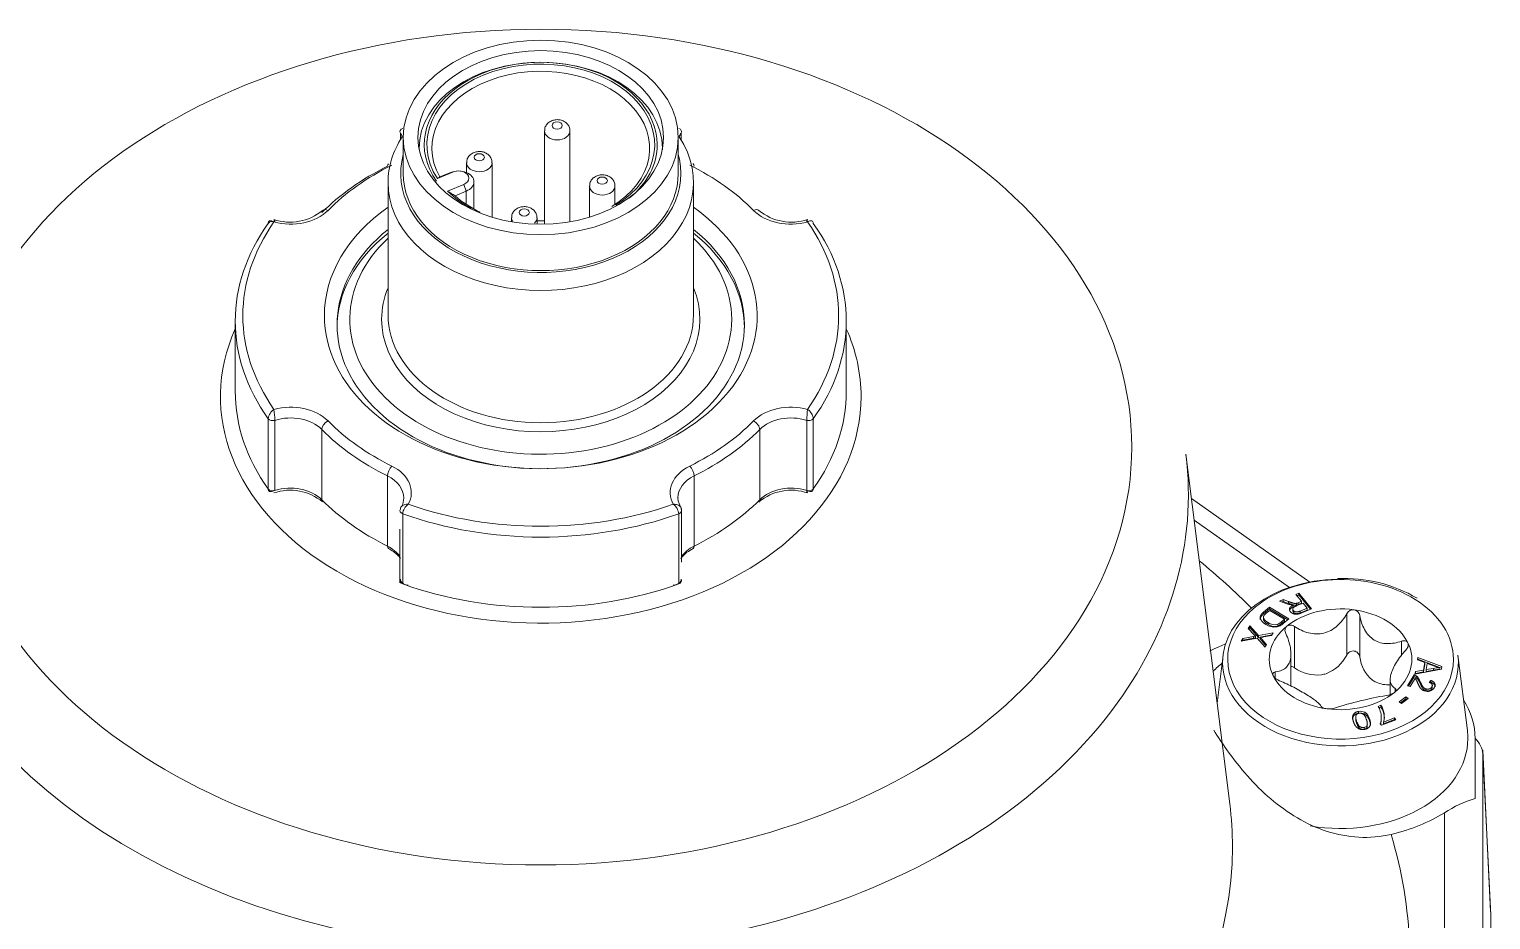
# Model space of a CAD drawing. Header units: millimetres. Extents: x 113490 to 142599, y -20467 to 115.
# Drawn here: x 132964.7 to 133022.1, y -7377.2 to -7342.2 of the extents above; entities that cross this region are included whole.
import ezdxf

# ---------------------------------------------------------------- set-up
doc = ezdxf.new("R2010")
doc.units = ezdxf.units.MM
doc.layers.add('DV1_0', color=7, linetype='Continuous')

msp = doc.modelspace()

# ---------------------------------------------------------------- linework, layer by layer
at = {"layer": 'DV1_0', "color": 7, "linetype": 'Continuous', "lineweight": 20}
for p, q in [((132979.247, -7346.525), (132979.247, -7346.256)), ((132990.276, -7346.256), (132990.276, -7346.525)), ((132981.235, -7347.803), (132981.335, -7347.784)), ((132981.835, -7348.538), (132981.735, -7348.274)), ((132981.835, -7349.057), (132981.835, -7348.538)), ((132974.056, -7357.476), (132974.056, -7360.234)), ((132974.317, -7360.299), (132974.317, -7357.541)), ((132976.16, -7360.658), (132976.16, -7357.9)), ((132993.362, -7360.658), (132993.362, -7357.9)), ((132995.206, -7357.541), (132995.206, -7360.299)), ((132995.466, -7360.234), (132995.466, -7357.476)), ((132978.739, -7362.481), (132978.739, -7359.723)), ((132990.784, -7362.481), (132990.784, -7359.723)), ((132979.339, -7363.969), (132979.339, -7361.211)), ((132990.184, -7361.211), (132990.184, -7363.969)), ((133010.423, -7361.461), (133014.163, -7364.106)), ((133014.51, -7364.704), (133014.51, -7364.774)), ((133013.152, -7365.073), (133013.152, -7365.144)), ((133014.322, -7365.009), (133014.322, -7365.08)), ((133014.588, -7365.034), (133014.588, -7365.105)), ((133016.416, -7365.141), (133016.416, -7366.76)), ((133013.325, -7365.484), (133013.325, -7365.554)), ((133013.835, -7365.468), (133013.835, -7365.539)), ((133014.366, -7365.641), (133014.366, -7367.26)), ((133018.565, -7366.217), (133018.565, -7366.787)), ((133013.611, -7367.424), (133013.611, -7367.673)), ((133018.323, -7368.071), (133018.323, -7368.188)), ((133019.526, -7368.09), (133019.526, -7368.161)), ((133019.759, -7368.016), (133019.759, -7368.087)), ((133016.804, -7369.361), (133016.804, -7369.431)), ((133016.877, -7368.977), (133016.877, -7369.048)), ((133017.314, -7369.273), (133017.314, -7369.344)), ((133022.072, -7376.979), (133021.759, -7370.638)), ((133021.759, -7389.039), (133021.759, -7370.638)), ((133020.26, -7372.958), (133020.26, -7383.917)), ((133022.072, -7376.979), (133022.072, -7395.379))]:
    msp.add_line(p, q, dxfattribs=at)
at = {"layer": 'DV1_0', "color": 7, "linetype": 'Continuous', "lineweight": 15}
for p, q in [((132979.361, -7346.429), (132979.361, -7347.843)), ((132984.908, -7346.171), (132984.908, -7349.839)), ((132985.908, -7349.743), (132985.908, -7346.171)), ((132990.161, -7347.843), (132990.161, -7346.429)), ((132979.986, -7346.853), (132979.986, -7346.919)), ((132989.536, -7346.919), (132989.536, -7346.853)), ((132981.846, -7347.421), (132981.846, -7347.808)), ((132982.846, -7349.556), (132982.846, -7347.421)), ((132978.761, -7348.197), (132978.761, -7353.394)), ((132980.701, -7348.043), (132981.335, -7347.784)), ((132981.235, -7347.803), (132980.796, -7347.982)), ((132982.135, -7349.239), (132982.135, -7348.17)), ((132990.761, -7353.394), (132990.761, -7348.197)), ((132981.735, -7348.274), (132981.101, -7348.533)), ((132981.396, -7348.717), (132981.835, -7348.538)), ((132986.676, -7348.336), (132986.676, -7349.556)), ((132987.676, -7349.065), (132987.676, -7348.336)), ((132983.614, -7349.586), (132983.614, -7349.743)), ((132984.614, -7349.839), (132984.614, -7349.586)), ((132972.761, -7353.642), (132972.761, -7356.399)), ((132996.761, -7356.399), (132996.761, -7353.642)), ((133011.821, -7372.603), (133010.097, -7358.865)), ((133014.964, -7363.895), (133010.316, -7360.609)), ((132990.294, -7363.118), (132990.294, -7361.007)), ((132979.229, -7361.81), (132979.229, -7363.921)), ((133013.773, -7364.639), (133013.917, -7364.581)), ((133014.058, -7364.745), (133013.773, -7364.639)), ((133013.917, -7364.651), (133013.864, -7364.673)), ((133013.917, -7364.581), (133014.135, -7364.662)), ((133013.917, -7364.581), (133013.917, -7364.651)), ((133014.135, -7364.733), (133013.917, -7364.651)), ((133014.135, -7364.662), (133014.135, -7364.733)), ((133014.313, -7364.792), (133014.313, -7364.862)), ((133014.423, -7364.377), (133014.539, -7364.331)), ((133014.643, -7364.65), (133014.423, -7364.377)), ((133014.443, -7364.727), (133014.443, -7364.798)), ((133014.7, -7364.72), (133014.452, -7364.82)), ((133014.539, -7364.401), (133014.466, -7364.431)), ((133014.51, -7364.704), (133014.643, -7364.65)), ((133014.643, -7364.721), (133014.51, -7364.774)), ((133014.539, -7364.331), (133015.033, -7364.945)), ((133014.539, -7364.331), (133014.539, -7364.401)), ((133014.99, -7364.963), (133014.539, -7364.401)), ((133014.643, -7364.65), (133014.643, -7364.721)), ((133014.863, -7364.924), (133014.7, -7364.72)), ((133013.146, -7365.273), (133013.146, -7365.343)), ((133013.146, -7365.283), (133013.146, -7365.354)), ((133013.152, -7365.073), (133013.386, -7364.879)), ((133013.386, -7364.95), (133013.152, -7365.144)), ((133013.39, -7365.005), (133013.252, -7365.119)), ((133013.386, -7364.879), (133014.147, -7365.338)), ((133013.386, -7364.879), (133013.386, -7364.95)), ((133014.098, -7365.379), (133013.386, -7364.95)), ((133013.971, -7365.355), (133013.39, -7365.005)), ((133013.835, -7365.468), (133013.971, -7365.355)), ((133013.835, -7365.539), (133013.971, -7365.426)), ((133014.147, -7365.338), (133013.924, -7365.523)), ((133013.971, -7365.355), (133013.971, -7365.426)), ((133014.3, -7364.952), (133014.3, -7365.023)), ((133014.588, -7365.034), (133014.863, -7364.924)), ((133014.588, -7365.105), (133014.863, -7364.994)), ((133015.033, -7364.945), (133014.647, -7365.1)), ((133014.863, -7364.924), (133014.863, -7364.994)), ((133016.929, -7365.212), (133016.929, -7366.831)), ((133012.548, -7365.713), (133012.605, -7365.608)), ((133012.781, -7365.968), (133012.548, -7365.713)), ((133012.605, -7365.679), (133012.572, -7365.739)), ((133012.605, -7365.608), (133012.95, -7365.995)), ((133012.605, -7365.608), (133012.605, -7365.679)), ((133012.95, -7366.065), (133012.605, -7365.679)), ((133012.758, -7366.029), (133012.83, -7366.017)), ((133012.83, -7366.017), (133012.781, -7365.968)), ((133012.83, -7366.017), (133012.83, -7366.088)), ((133012.95, -7365.995), (133013.522, -7365.892)), ((133013.479, -7365.97), (133012.95, -7366.065)), ((133012.95, -7365.995), (133012.95, -7366.065)), ((133013.466, -7365.996), (133013.161, -7366.051)), ((133013.522, -7365.892), (133013.466, -7365.996)), ((133013.709, -7365.551), (133013.709, -7365.621)), ((133012.9, -7366.099), (133012.276, -7366.213)), ((133012.276, -7366.213), (133012.334, -7366.106)), ((133012.334, -7366.177), (133012.319, -7366.205)), ((133012.334, -7366.106), (133012.758, -7366.029)), ((133012.758, -7366.1), (133012.334, -7366.177)), ((133012.334, -7366.106), (133012.334, -7366.177)), ((133012.758, -7366.029), (133012.758, -7366.1)), ((133012.83, -7366.088), (133012.758, -7366.1)), ((133013.219, -7366.449), (133012.9, -7366.099)), ((133013.018, -7366.073), (133013.018, -7366.144)), ((133013.094, -7366.154), (133013.271, -7366.354)), ((133013.094, -7366.154), (133013.094, -7366.225)), ((133013.247, -7366.398), (133013.094, -7366.225)), ((133013.271, -7366.354), (133013.219, -7366.449)), ((133011.56, -7366.77), (133011.326, -7368.654)), ((133014.226, -7367.977), (133014.226, -7366.716)), ((133019.191, -7366.955), (133019.208, -7366.857)), ((133019.478, -7367.059), (133019.191, -7366.955)), ((133019.208, -7366.928), (133019.203, -7366.96)), ((133019.208, -7366.857), (133020.154, -7367.213)), ((133019.208, -7366.857), (133019.208, -7366.928)), ((133020.142, -7367.279), (133019.208, -7366.928)), ((133019.427, -7367.353), (133019.478, -7367.059)), ((133019.478, -7367.129), (133019.427, -7367.424)), ((133019.478, -7367.059), (133019.478, -7367.129)), ((133019.58, -7367.095), (133019.538, -7367.333)), ((133019.858, -7367.198), (133019.58, -7367.095)), ((133021.154, -7369.729), (133020.786, -7366.77)), ((133018.121, -7367.723), (133018.121, -7368.314)), ((133018.805, -7367.969), (133019.066, -7367.54)), ((133019.066, -7367.611), (133018.841, -7367.98)), ((133019.107, -7367.684), (133018.914, -7368.002)), ((133019.066, -7367.54), (133019.066, -7367.611)), ((133020.136, -7367.314), (133019.094, -7367.514)), ((133019.094, -7367.514), (133019.112, -7367.408)), ((133019.112, -7367.479), (133019.106, -7367.511)), ((133019.112, -7367.408), (133019.427, -7367.353)), ((133019.112, -7367.408), (133019.112, -7367.479)), ((133019.427, -7367.424), (133019.112, -7367.479)), ((133019.139, -7367.573), (133019.139, -7367.644)), ((133019.427, -7367.353), (133019.427, -7367.424)), ((133019.538, -7367.333), (133019.827, -7367.283)), ((133019.538, -7367.333), (133019.538, -7367.404)), ((133019.538, -7367.404), (133019.827, -7367.354)), ((133019.827, -7367.283), (133019.827, -7367.354)), ((133020.041, -7367.252), (133020.041, -7367.323)), ((133020.154, -7367.213), (133020.136, -7367.314)), ((133018.914, -7368.002), (133018.805, -7367.969)), ((133019.305, -7367.81), (133019.305, -7367.88)), ((133019.652, -7367.833), (133019.714, -7367.755)), ((133019.714, -7367.755), (133019.714, -7367.825)), ((133019.778, -7368.025), (133019.778, -7367.955)), ((133017.646, -7368.776), (133017.757, -7368.733)), ((133017.757, -7368.804), (133017.679, -7368.834)), ((133017.757, -7368.733), (133017.757, -7368.804)), ((133018.48, -7368.602), (133018.735, -7368.404)), ((133018.571, -7368.66), (133018.48, -7368.602)), ((133018.735, -7368.475), (133018.53, -7368.634)), ((133018.826, -7368.463), (133018.571, -7368.66)), ((133018.735, -7368.404), (133018.826, -7368.463)), ((133018.735, -7368.404), (133018.735, -7368.475)), ((133018.777, -7368.502), (133018.735, -7368.475)), ((133016.768, -7369.192), (133016.768, -7369.263)), ((133017.122, -7369.01), (133017.122, -7369.081)), ((133017.225, -7369.532), (133017.225, -7369.461)), ((133017.779, -7369.518), (133017.734, -7369.459)), ((133017.772, -7369.281), (133017.772, -7369.21)), ((133018.348, -7369.301), (133017.779, -7369.518)), ((133017.862, -7369.392), (133018.292, -7369.227)), ((133018.292, -7369.298), (133017.862, -7369.462)), ((133017.862, -7369.392), (133017.862, -7369.462)), ((133018.292, -7369.227), (133018.348, -7369.301)), ((133018.292, -7369.227), (133018.292, -7369.298)), ((133018.307, -7369.317), (133018.292, -7369.298)), ((133017.095, -7369.609), (133017.095, -7369.68)), ((133017.208, -7369.537), (133017.208, -7369.608)), ((133021.46, -7370.039), (133021.46, -7372.395)), ((133022.069, -7376.833), (133021.756, -7370.5)), ((133022.073, -7395.416), (133022.073, -7377.016))]:
    msp.add_line(p, q, dxfattribs=at)
for centre, radius, start, end in [((132974.922, -7347.779), 1.977, 250.8187, 309.98046), ((132994.6, -7347.779), 1.977, 230.01252, 289.18832), ((132974.238, -7349.979), 0.25, 71.51275, 136.55964), ((132974.575, -7357.542), 0.522, 124.01185, 172.69744), ((132969.08, -7357.741), 5.24, 2.18516, 6.92249), ((133000.442, -7357.741), 5.24, 173.0776, 177.81474), ((132994.948, -7357.542), 0.522, 7.30265, 55.98806), ((132974.238, -7357.304), 0.25, 223.43071, 288.4969), ((132995.285, -7357.304), 0.25, 251.50309, 316.5693), ((132974.238, -7360.062), 0.25, 223.43159, 288.49602), ((132995.285, -7360.062), 0.25, 251.50398, 316.56841), ((132974.923, -7362.262), 1.977, 50.01252, 109.18832), ((132979.864, -7361.269), 0.528, 125.45389, 173.66265), ((132989.631, -7361.286), 0.558, 7.71039, 53.17307), ((132994.6, -7362.262), 1.977, 70.8187, 129.98046), ((133016.337, -7369.331), 5.58, 59.32375, 92.96202), ((133014.369, -7363.918), 0.884, 249.45061, 260.3027), ((133014.281, -7364.294), 0.498, 262.94229, 273.70244), ((133014.309, -7364.23), 0.515, 285.18072, 293.02282), ((133014.309, -7364.301), 0.515, 285.18072, 293.02282), ((133016.676, -7365.274), 0.292, 84.00467, 152.90113), ((133016.666, -7365.246), 0.265, 7.35966, 81.21369), ((133013.589, -7365.011), 0.65, 236.96709, 275.18905), ((133013.584, -7365.13), 0.439, 233.72662, 286.46601), ((133013.584, -7365.201), 0.439, 233.72662, 286.46601), ((133013.602, -7365.244), 0.417, 276.27929, 297.87048), ((133013.503, -7365.098), 0.497, 294.38071, 311.85388), ((133013.503, -7365.169), 0.497, 294.38071, 311.85388), ((133013.418, -7364.941), 0.771, 299.42179, 310.96229), ((133012.855, -7364.513), 1.568, 275.94645, 281.2427), ((133012.318, -7366.807), 1.014, 40.05633, 46.37541), ((133012.318, -7366.878), 1.014, 40.05633, 46.37541), ((133015.064, -7366.08), 1.514, 290.85629, 333.26727), ((133018.302, -7366.675), 1.382, 186.49293, 230.73825), ((133013.94, -7367.311), 0.489, 212.30812, 251.11336), ((133015.253, -7366.035), 1.512, 234.12392, 276.66819), ((133018.858, -7367.947), 0.467, 17.05656, 53.02847), ((133018.858, -7368.017), 0.467, 17.05656, 53.02847), ((133020.489, -7371.069), 3.843, 96.69172, 99.9217), ((133020.489, -7371.139), 3.843, 96.69172, 99.9217), ((133020.45, -7365.541), 1.759, 250.31915, 256.54919), ((133018.073, -7366.635), 1.298, 247.02794, 272.06024), ((133017.895, -7367.698), 0.657, 277.43045, 306.63271), ((133019.582, -7367.865), 0.325, 250.46657, 326.13796), ((133015.743, -7368.28), 0.6, 260.15688, 288.2961), ((133020.328, -7382.432), 14.277, 99.46429, 107.93629), ((133017.039, -7369.179), 0.729, 17.25104, 33.60087), ((133017.105, -7369.174), 0.788, 343.97857, 34.03228), ((133017.105, -7369.245), 0.788, 359.93412, 34.03228), ((133016.953, -7369.339), 0.37, 62.7937, 101.84558), ((133016.953, -7369.41), 0.37, 62.7937, 101.84558), ((133016.877, -7369.391), 0.453, 14.98681, 57.16448), ((133016.877, -7369.461), 0.453, 14.98681, 57.16448), ((133016.935, -7369.209), 0.837, 342.6226, 17.07712), ((133016.935, -7369.279), 0.837, 346.63256, 359.88337), ((133022.65, -7376.495), 4.269, 106.1816, 124.04013)]:
    msp.add_arc(centre, radius, start, end, dxfattribs=at)
at = {"layer": 'DV1_0', "color": 7, "linetype": 'Continuous', "lineweight": 20}
for centre, major_axis in [((132984.761, -7358.591), (-23.211, 0)), ((132985.408, -7345.959), (0.2, 0)), ((132982.346, -7347.209), (0.2, 0)), ((132987.176, -7348.124), (0.2, 0)), ((132984.114, -7349.374), (0.2, 0))]:
    msp.add_ellipse(centre, major_axis=major_axis, ratio=0.707107, dxfattribs=at)
at = {"layer": 'DV1_0', "color": 7, "linetype": 'Continuous', "lineweight": 15}
for major_axis in [(-5.4, 0), (-4.825, 0)]:
    msp.add_ellipse((132984.761, -7346.429), major_axis=major_axis, ratio=0.707107, dxfattribs=at)
for centre, major_axis, ratio, start_param, end_param in [((132984.761, -7346.712), (-4.475, 0), 0.707107, 2.289087, 6.717279), ((132984.761, -7346.712), (4.575, 0), 0.707107, 0, 3.600526), ((132984.761, -7346.853), (4.275, 0), 0.707107, 5.422437, 9.807561), ((132984.761, -7346.853), (-4.775, 0), 0.707107, 3.141593, 6.283185), ((132984.761, -7348.197), (-6, 0), 0.707107, 0, 3.577672), ((132984.761, -7348.197), (-6, 0), 0.707107, 5.847107, 6.283185), ((132991.644, -7346.691), (1.5, 0), 0.707107, 2.719344, 2.86854), ((132984.761, -7346.712), (4.575, 0), 0.707107, 5.575696, 6.283185), ((132984.761, -7353.642), (-10.5, 0), 0.707107, 5.323254, 5.67232), ((132984.761, -7353.429), (-10.2, 0), 0.707107, 5.323254, 5.67232), ((132978.911, -7347.733), (0.133, -0.269), 0.40558, 3.171432, 3.827903), ((132984.761, -7347.843), (5.5, 0), 0.707107, 2.95061, 6.283185), ((132984.761, -7347.843), (5.5, 0), 0.707107, 0, 0.190983), ((132984.761, -7353.429), (10.2, 0), 0.707107, 0.610865, 0.959931), ((132990.612, -7347.733), (-0.133, -0.269), 0.40558, 2.455282, 3.11061), ((132984.761, -7347.843), (-5.4, 0), 0.707107, 0, 3.141593), ((132993.622, -7343.446), (-13.404, -5.079), 0.066987, -0.321068, -0.295878), ((132981.535, -7348.17), (-0.6, 0), 0.707107, 2.094395, 5.235988), ((132981.535, -7348.029), (-0.4, 0), 0.707107, 2.094395, 5.235988), ((132984.761, -7346.712), (-4.475, 0), 0.707107, 0.613104, 0.913843), ((132987.823, -7336.344), (2.668, -14.083), 0.933013, -0.725451, -0.700261), ((132984.761, -7346.853), (4.275, 0), 0.707107, 3.806007, 4.122089), ((132984.761, -7353.429), (-8.5, 0), 0.707107, 0, 3.928721), ((132984.761, -7353.429), (-8.5, 0), 0.707107, 5.496057, 6.283185), ((132984.761, -7353.642), (12, 0), 0.707107, 2.672717, 3.610469), ((132984.761, -7353.429), (11.7, 0), 0.707107, 2.680654, 3.602531), ((132984.761, -7352.722), (4.275, 0), 0.707107, 1.536392, 1.6052), ((132984.761, -7353.429), (-11.7, 0), 0.707107, 2.680654, 3.602531), ((132984.761, -7353.642), (-12, 0), 0.707107, 2.672717, 3.610469), ((132984.761, -7353.783), (8, 0), 0.707107, 2.418858, 6.283185), ((132984.761, -7353.571), (7.5, 0), 0.707107, 2.498092, 6.283185), ((132984.761, -7353.924), (-8, 0), 0.707107, 5.560451, 6.283185), ((132984.761, -7353.783), (8, 0), 0.707107, 0, 0.722734), ((132984.761, -7353.924), (-8, 0), 0.707107, 3.141593, 3.864327), ((132984.761, -7353.571), (7.5, 0), 0.707107, 0, 0.643501), ((132984.761, -7353.571), (-6.25, 0), 0.707107, 0, 3.425387), ((132984.761, -7353.571), (-6.25, 0), 0.707107, 5.999391, 6.283185), ((132984.761, -7356.611), (12.58, 0), 0.707107, 2.836684, 6.283185), ((132984.761, -7353.394), (6, 0), 0.707107, 3.141593, 6.283185), ((132984.761, -7356.611), (12.58, 0), 0.707107, 0, 0.304909), ((132984.761, -7356.399), (12, 0), 0.707107, 3.141593, 3.610469), ((132984.761, -7356.399), (-12, 0), 0.707107, 2.672717, 3.141593), ((132974.931, -7358.296), (1.8, 0), 0.707107, 0.610865, 1.939725), ((132974.931, -7358.509), (-1.5, 0), 0.707107, 3.752458, 5.134638), ((132994.591, -7358.296), (1.8, 0), 0.707107, 1.201868, 2.530727), ((132994.591, -7358.509), (-1.5, 0), 0.707107, 4.29014, 5.67232), ((132984.761, -7353.642), (-10.5, 0), 0.707107, 0.610865, 0.959931), ((132984.761, -7353.429), (-10.2, 0), 0.707107, 0.610865, 0.959931), ((132984.761, -7353.429), (10.2, 0), 0.707107, 5.323254, 5.67232), ((132984.761, -7353.642), (10.5, 0), 0.707107, 5.323254, 5.67232), ((132984.761, -7360.455), (-25.436, 0), 0.707107, 2.650107, 3.2301), ((132977.878, -7360.38), (-1.8, 0), 0.707107, 2.772664, 4.101524), ((132991.644, -7360.592), (1.5, 0), 0.707107, 2.181662, 3.135191), ((132984.761, -7356.399), (-10.5, 0), 0.707107, 0.610865, 0.959931), ((132976.406, -7360.536), (0.213, 0.211), 0.579228, 2.620829, 3.141015), ((132977.878, -7360.592), (-1.5, 0), 0.707107, 2.835366, 3.141593), ((132984.761, -7353.429), (11.7, 0), 0.707107, 4.25145, 5.173328), ((132984.761, -7356.399), (10.5, 0), 0.707107, 5.323254, 5.67232), ((132993.117, -7360.536), (-0.213, 0.211), 0.579228, 3.093234, 3.662356), ((132984.761, -7353.642), (-12, 0), 0.707107, 1.10192, 2.039672), ((132984.761, -7356.399), (12, 0), 0.707107, 4.243513, 5.181265), ((133016.173, -7367.056), (-4.631, 0), 0.707107, 4.739114, 6.283185), ((133016.173, -7366.927), (-2.8, 0), 0.707107, 4.520785, 5.567983), ((133016.173, -7366.927), (4.432, 0), 0.707107, 0, 0.849184), ((133016.173, -7366.927), (4.432, 0), 0.707107, 2.42639, 6.283185), ((133016.173, -7366.927), (2.8, 0), 0.707107, 0.331995, 1.379193), ((133016.173, -7366.927), (2.8, 0), 0.707107, 2.42639, 3.473588), ((133016.173, -7366.927), (-2.8, 0), 0.707107, 2.42639, 3.473588), ((133016.173, -7370.039), (6.25, 0), 0.707107, -3.877905, -3.783564), ((133016.173, -7367.056), (-4.631, 0), 0.707107, 0, 3.229193), ((133016.173, -7366.927), (-2.8, 0), 0.707107, 0.331995, 1.379193), ((133014.955, -7366.366), (1.721, 0), 0.707107, 4.99079, 5.097978), ((133018.989, -7367.68), (0.213, 0), 0.707107, 0.791927, 1.201964), ((133018.989, -7367.751), (0.213, 0), 0.707107, 0.791927, 1.201964), ((133016.173, -7366.927), (2.8, 0), 0.707107, 4.520785, 5.567983), ((133018.624, -7366.87), (-1.721, 0), 0.707107, 0.802, 0.909188), ((133016.173, -7370.039), (-5.287, 0), 0.707107, 3.141593, 3.560211), ((133017.059, -7369.5), (0.158, 0), 0.707107, 4.93993, 5.948385), ((133017.059, -7369.571), (0.158, 0), 0.707107, 4.93993, 5.279477), ((133017.059, -7369.571), (0.158, 0), 0.707107, 5.424498, 5.948385), ((133016.173, -7370.039), (5, 0), 0.707107, 0, 0.087601), ((133016.173, -7370.039), (5, 0), 0.707107, 4.471998, 6.283185), ((133016.173, -7370.638), (5.586, 0), 0.707107, 0, 0.034928), ((132984.761, -7374.301), (27.166, 0), 0.707107, 0, 0.088507), ((133016.173, -7369.614), (6.25, 0), 0.707107, 5.035439, 5.425148), ((133016.173, -7376.979), (-5.899, 0), 0.707107, 3.141593, 3.176521), ((133020.573, -7377.016), (-1.5, 0), 0.707107, 3.141593, 3.176499)]:
    msp.add_ellipse(centre, major_axis=major_axis, ratio=ratio, start_param=start_param, end_param=end_param, dxfattribs=at)
at = {"layer": 'DV1_0', "color": 7, "linetype": 'Continuous', "lineweight": 20}
for centre, major_axis, ratio, start_param, end_param in [((132977.878, -7346.691), (-1.5, 0), 0.707107, 3.414646, 3.563842), ((132985.408, -7346.171), (-0.5, 0), 0.707107, 0, 3.139833), ((132982.346, -7347.421), (-0.5, 0), 0.707107, 0, 3.139833), ((132990.612, -7347.733), (-0.133, -0.269), 0.40558, 3.11061, 3.185901), ((132987.176, -7348.336), (-0.5, 0), 0.707107, 0, 3.139734), ((132987.176, -7348.336), (-0.5, 0), 0.707107, 6.282583, 6.283185), ((132974.931, -7348.562), (-1.8, 0), 0.707107, 1.201868, 2.530727), ((132976.406, -7349.505), (0.213, -0.211), 0.579228, 2.09156, 3.093234), ((132993.117, -7349.505), (-0.213, -0.211), 0.579228, 3.141015, 4.191625), ((132994.591, -7348.562), (-1.8, 0), 0.707107, 0.610865, 1.939725), ((132984.114, -7349.586), (-0.5, 0), 0.707107, 0, 0.368507), ((132984.114, -7349.586), (-0.5, 0), 0.707107, 2.514203, 3.139833), ((132976.406, -7357.778), (0.213, 0.211), 0.579228, 1.050033, 2.620829), ((132993.117, -7357.778), (-0.213, 0.211), 0.579228, 3.662356, 5.233153), ((132978.911, -7359.55), (0.133, 0.269), 0.40558, 0.884486, 2.455282), ((132991.644, -7360.38), (1.8, 0), 0.707107, 2.181662, 3.510521), ((132990.612, -7359.55), (-0.133, 0.269), 0.40558, 3.827903, 5.398699), ((132974.931, -7361.266), (1.5, 0), 0.707107, 0.610865, 1.993045), ((132977.878, -7360.592), (-1.5, 0), 0.707107, 3.141593, 4.101524), ((132994.591, -7361.266), (1.5, 0), 0.707107, 1.148547, 2.530727), ((132984.761, -7360.455), (-25.436, 0), 0.707107, 0, 2.650107), ((132977.878, -7363.35), (-1.5, 0), 0.707107, 3.591565, 4.101524), ((132978.911, -7362.307), (0.133, 0.269), 0.40558, 2.455282, 3.11061), ((132991.644, -7363.35), (1.5, 0), 0.707107, 2.181662, 2.69162), ((132990.612, -7362.307), (-0.133, 0.269), 0.40558, 3.171432, 3.827903), ((132984.761, -7378.815), (34.139, 0), 0.707107, 0.613658, 0.71125), ((133016.173, -7366.927), (4.432, 0), 0.707107, 0.849184, 2.42639), ((133020.26, -7370.675), (1.5, 0), 0.707107, 0.034907, 0.643501), ((132984.761, -7374.301), (27.166, 0), 0.707107, 3.053085, 6.283185), ((132984.761, -7378.815), (-34.139, 0), 0.707107, 2.983486, 3.350631)]:
    msp.add_ellipse(centre, major_axis=major_axis, ratio=ratio, start_param=start_param, end_param=end_param, dxfattribs=at)
at = {"layer": 'DV1_0', "color": 7, "linetype": 'Continuous', "lineweight": 15}
for points, degree, knots in [([(132985.408, -7345.73), (132985.349, -7345.734), (132985.242, -7345.744), (132985.084, -7345.82), (132984.971, -7345.939), (132984.912, -7346.068), (132984.914, -7346.143), (132984.915, -7346.175)], 3, [0, 0, 0, 0, 0.213256, 0.45403, 0.673877, 0.880374, 1, 1, 1, 1]), ([(132985.902, -7346.171), (132985.904, -7346.153), (132985.91, -7346.09), (132985.866, -7345.974), (132985.774, -7345.856), (132985.641, -7345.77), (132985.509, -7345.733), (132985.433, -7345.73), (132985.408, -7345.73)], 3, [0, 0, 0, 0, 0.068599, 0.275379, 0.473191, 0.680223, 0.909966, 1, 1, 1, 1]), ([(132982.346, -7346.98), (132982.287, -7346.984), (132982.18, -7346.994), (132982.022, -7347.07), (132981.909, -7347.189), (132981.85, -7347.318), (132981.852, -7347.393), (132981.853, -7347.425)], 3, [0, 0, 0, 0, 0.213256, 0.45403, 0.673877, 0.880374, 1, 1, 1, 1]), ([(132982.84, -7347.421), (132982.842, -7347.403), (132982.849, -7347.34), (132982.804, -7347.224), (132982.712, -7347.106), (132982.58, -7347.02), (132982.447, -7346.983), (132982.371, -7346.98), (132982.346, -7346.98)], 3, [0, 0, 0, 0, 0.068599, 0.275379, 0.473191, 0.680223, 0.909966, 1, 1, 1, 1]), ([(132987.176, -7347.895), (132987.117, -7347.899), (132987.01, -7347.909), (132986.852, -7347.985), (132986.739, -7348.104), (132986.68, -7348.231), (132986.682, -7348.305), (132986.683, -7348.336)], 3, [0, 0, 0, 0, 0.214556, 0.456798, 0.677986, 0.885741, 1, 1, 1, 1]), ([(132987.67, -7348.337), (132987.672, -7348.319), (132987.678, -7348.255), (132987.633, -7348.139), (132987.541, -7348.021), (132987.409, -7347.935), (132987.276, -7347.899), (132987.201, -7347.895), (132987.176, -7347.895)], 3, [0, 0, 0, 0, 0.069829, 0.276337, 0.473887, 0.680645, 0.910085, 1, 1, 1, 1]), ([(132984.114, -7349.145), (132984.055, -7349.149), (132983.948, -7349.159), (132983.79, -7349.235), (132983.677, -7349.354), (132983.617, -7349.483), (132983.62, -7349.558), (132983.621, -7349.59)], 3, [0, 0, 0, 0, 0.213256, 0.45403, 0.673877, 0.880374, 1, 1, 1, 1]), ([(132984.608, -7349.586), (132984.61, -7349.568), (132984.616, -7349.505), (132984.571, -7349.389), (132984.48, -7349.271), (132984.347, -7349.185), (132984.215, -7349.149), (132984.139, -7349.145), (132984.114, -7349.145)], 3, [0, 0, 0, 0, 0.068599, 0.275379, 0.473191, 0.680223, 0.909966, 1, 1, 1, 1]), ([(132974.056, -7349.807), (132974.056, -7349.755), (132974.089, -7349.705), (132974.176, -7349.696), (132974.238, -7349.721), (132974.28, -7349.748), (132974.281, -7349.749), (132974.282, -7349.75)], 3, [0, 0, 0, 0, 0.395906, 0.593859, 0.989765, 0.989765, 1, 1, 1, 1]), ([(132974.282, -7349.75), (132974.282, -7349.749), (132974.283, -7349.748), (132974.287, -7349.707), (132974.295, -7349.665), (132974.31, -7349.648), (132974.317, -7349.69), (132974.317, -7349.742)], 3, [0, 0, 0, 0, 0.010235, 0.010235, 0.406141, 0.604094, 1, 1, 1, 1]), ([(132995.206, -7349.742), (132995.206, -7349.716), (132995.208, -7349.674), (132995.221, -7349.637), (132995.234, -7349.687), (132995.24, -7349.748), (132995.24, -7349.749), (132995.24, -7349.75)], 3, [0, 0, 0, 0, 0.197946, 0.395892, 0.989731, 0.989731, 1, 1, 1, 1]), ([(132995.24, -7349.75), (132995.241, -7349.749), (132995.242, -7349.748), (132995.305, -7349.707), (132995.389, -7349.681), (132995.456, -7349.736), (132995.466, -7349.781), (132995.466, -7349.807)], 3, [0, 0, 0, 0, 0.010269, 0.010269, 0.604108, 0.802054, 1, 1, 1, 1]), ([(132974.056, -7360.234), (132974.056, -7360.26), (132974.067, -7360.305), (132974.134, -7360.36), (132974.217, -7360.334), (132974.28, -7360.293), (132974.281, -7360.292), (132974.282, -7360.291)], 3, [0, 0, 0, 0, 0.197953, 0.395906, 0.989765, 0.989765, 1, 1, 1, 1]), ([(132995.24, -7360.291), (132995.241, -7360.292), (132995.242, -7360.293), (132995.305, -7360.334), (132995.389, -7360.36), (132995.456, -7360.305), (132995.466, -7360.26), (132995.466, -7360.234)], 3, [0, 0, 0, 0, 0.010269, 0.010269, 0.604108, 0.802054, 1, 1, 1, 1]), ([(132979.557, -7360.839), (132979.556, -7360.839), (132979.554, -7360.839), (132979.468, -7360.835), (132979.353, -7360.858), (132979.261, -7360.95), (132979.247, -7361.001), (132979.247, -7361.027)], 3, [0, 0, 0, 0, 0.010216, 0.010216, 0.604086, 0.802043, 1, 1, 1, 1]), ([(132990.276, -7361.027), (132990.276, -7360.975), (132990.231, -7360.906), (132990.111, -7360.848), (132990.026, -7360.837), (132989.968, -7360.839), (132989.967, -7360.839), (132989.965, -7360.839)], 3, [0, 0, 0, 0, 0.395892, 0.593838, 0.989731, 0.989731, 1, 1, 1, 1]), ([(132995.206, -7360.299), (132995.206, -7360.325), (132995.208, -7360.367), (132995.221, -7360.404), (132995.234, -7360.353), (132995.24, -7360.293), (132995.24, -7360.292), (132995.24, -7360.291)], 3, [0, 0, 0, 0, 0.197946, 0.395892, 0.989731, 0.989731, 1, 1, 1, 1]), ([(132978.778, -7362.576), (132978.92, -7362.662), (132979.095, -7362.771), (132979.22, -7362.915), (132979.254, -7362.963)], 3, [0, 0, 0, 0, 0.3679318, 0.5463135, 0.5463135, 0.5463135, 0.5463135]), ([(132990.259, -7362.982), (132990.315, -7362.892), (132990.462, -7362.737), (132990.652, -7362.628), (132990.745, -7362.576)], 3, [0.423951, 0.423951, 0.423951, 0.423951, 0.7648726, 1, 1, 1, 1]), ([(132979.247, -7363.785), (132979.247, -7363.837), (132979.292, -7363.915), (132979.412, -7363.994), (132979.496, -7364.017), (132979.554, -7364.021), (132979.556, -7364.021), (132979.557, -7364.021)], 3, [0, 0, 0, 0, 0.395892, 0.593838, 0.989731, 0.989731, 1, 1, 1, 1]), ([(132989.965, -7364.021), (132989.967, -7364.021), (132989.968, -7364.021), (132990.026, -7364.017), (132990.111, -7363.994), (132990.231, -7363.915), (132990.276, -7363.837), (132990.276, -7363.785)], 3, [0, 0, 0, 0, 0.010216, 0.010216, 0.40613, 0.604086, 1, 1, 1, 1]), ([(133013.152, -7365.144), (133013.093, -7365.193), (133013.029, -7365.284), (133013.019, -7365.341), (133013.02, -7365.358)], 2, [0, 0, 0, 0.2, 0.4, 0.4740335, 0.4740335, 0.4740335]), ([(133014.366, -7365.641), (133014.54, -7365.753), (133014.723, -7365.839), (133015.018, -7365.914), (133015.117, -7365.929), (133015.317, -7365.934), (133015.419, -7365.923), (133015.613, -7365.876), (133015.707, -7365.839), (133015.885, -7365.742), (133015.967, -7365.683), (133016.195, -7365.481), (133016.318, -7365.319), (133016.416, -7365.141)], 3, [0, 0, 0, 0, 0.25, 0.25, 0.375, 0.375, 0.5, 0.5, 0.625, 0.625, 0.75, 0.75, 1, 1, 1, 1]), ([(133016.929, -7365.212), (133016.961, -7365.407), (133017.021, -7365.593), (133017.163, -7365.847), (133017.218, -7365.924), (133017.345, -7366.063), (133017.418, -7366.123), (133017.572, -7366.218), (133017.656, -7366.254), (133017.831, -7366.301), (133017.921, -7366.312), (133018.197, -7366.316), (133018.381, -7366.279), (133018.565, -7366.217)], 3, [0, 0, 0, 0, 0.25, 0.25, 0.375, 0.375, 0.5, 0.5, 0.625, 0.625, 0.75, 0.75, 1, 1, 1, 1]), ([(133013.611, -7367.424), (133013.752, -7367.408), (133013.875, -7367.37), (133014.028, -7367.262), (133014.072, -7367.218), (133014.145, -7367.111), (133014.174, -7367.047), (133014.214, -7366.905), (133014.224, -7366.825), (133014.227, -7366.654), (133014.219, -7366.565), (133014.172, -7366.289), (133014.11, -7366.102), (133014.024, -7365.92)], 3, [0, 0, 0, 0, 0.25, 0.25, 0.375, 0.375, 0.5, 0.5, 0.625, 0.625, 0.75, 0.75, 1, 1, 1, 1]), ([(133014.024, -7365.92), (133013.999, -7365.868), (133013.987, -7365.812), (133013.997, -7365.708), (133014.02, -7365.661), (133014.059, -7365.629)], 3, [0, 0, 0, 0, 0.5, 0.5, 1, 1, 1, 1]), ([(133014.059, -7365.629), (133014.098, -7365.597), (133014.151, -7365.582), (133014.261, -7365.589), (133014.317, -7365.609), (133014.366, -7365.641)], 3, [0, 0, 0, 0, 0.5, 0.5, 1, 1, 1, 1]), ([(133011.045, -7366.589), (133011.151, -7366.541), (133011.266, -7366.489), (133011.481, -7366.396), (133011.578, -7366.355), (133011.68, -7366.312)], 3, [0.84571178, 0.84571178, 0.84571178, 0.84571178, 0.875, 0.875, 0.89694086, 0.89694086, 0.89694086, 0.89694086]), ([(133018.736, -7366.566), (133018.594, -7366.717), (133018.471, -7366.878), (133018.319, -7367.127), (133018.275, -7367.209), (133018.201, -7367.369), (133018.172, -7367.447), (133018.133, -7367.59), (133018.122, -7367.655), (133018.12, -7367.773), (133018.127, -7367.824), (133018.174, -7367.959), (133018.236, -7368.023), (133018.323, -7368.071)], 3, [0, 0, 0, 0, 0.25, 0.25, 0.375, 0.375, 0.5, 0.5, 0.625, 0.625, 0.75, 0.75, 1, 1, 1, 1]), ([(133018.565, -7366.217), (133018.618, -7366.199), (133018.671, -7366.194), (133018.763, -7366.215), (133018.801, -7366.242), (133018.82, -7366.282)], 3, [0, 0, 0, 0, 0.5, 0.5, 1, 1, 1, 1]), ([(133018.82, -7366.282), (133018.84, -7366.322), (133018.84, -7366.372), (133018.808, -7366.473), (133018.776, -7366.523), (133018.736, -7366.566)], 3, [0, 0, 0, 0, 0.5, 0.5, 1, 1, 1, 1]), ([(133016.929, -7366.831), (133016.92, -7366.775), (133016.895, -7366.722), (133016.819, -7366.64), (133016.765, -7366.611), (133016.648, -7366.595), (133016.588, -7366.608), (133016.485, -7366.666), (133016.444, -7366.709), (133016.416, -7366.76)], 3, [0, 0, 0, 0, 0.25, 0.25, 0.5, 0.5, 0.75, 0.75, 1, 1, 1, 1]), ([(133013.526, -7367.573), (133013.507, -7367.533), (133013.506, -7367.497), (133013.539, -7367.445), (133013.57, -7367.429), (133013.611, -7367.424)], 3, [0, 0, 0, 0, 0.5, 0.5, 1, 1, 1, 1]), ([(133015.418, -7368.779), (133015.386, -7368.718), (133015.325, -7368.654), (133015.183, -7368.542), (133015.128, -7368.502), (133015.001, -7368.417), (133014.929, -7368.371), (133014.774, -7368.276), (133014.69, -7368.226), (133014.515, -7368.126), (133014.425, -7368.076), (133014.15, -7367.932), (133013.966, -7367.846), (133013.781, -7367.774)], 3, [0, 0, 0, 0, 0.25, 0.25, 0.375, 0.375, 0.5, 0.5, 0.625, 0.625, 0.75, 0.75, 1, 1, 1, 1]), ([(133018.323, -7368.071), (133018.348, -7368.084), (133018.36, -7368.106), (133018.349, -7368.161), (133018.326, -7368.194), (133018.287, -7368.226)], 3, [0, 0, 0, 0, 0.5, 0.5, 1, 1, 1, 1]), ([(133019.886, -7368.008), (133019.886, -7367.977), (133019.838, -7367.873), (133019.714, -7367.825)], 2, [0.3130402, 0.3130402, 0.3130402, 0.5, 1, 1, 1]), ([(133015.64, -7368.871), (133015.581, -7368.863), (133015.529, -7368.849), (133015.451, -7368.815), (133015.427, -7368.797), (133015.418, -7368.779)], 3, [0, 0, 0, 0, 0.5, 0.5, 1, 1, 1, 1]), ([(133016.877, -7369.048), (133016.772, -7369.066), (133016.659, -7369.17), (133016.647, -7369.266), (133016.647, -7369.282)], 2, [0, 0, 0, 0.3333333, 0.6666667, 0.7289568, 0.7289568, 0.7289568]), ([(133018.157, -7373.805), (133017.324, -7374.002), (133016.453, -7373.946), (133014.832, -7373.425), (133014.086, -7372.968), (133012.778, -7371.851), (133012.208, -7371.188), (133011.529, -7370.231), (133011.355, -7369.969), (133011.19, -7369.705)], 3, [0, 0, 0, 0, 0.125, 0.125, 0.25, 0.25, 0.375, 0.375, 0.4200819, 0.4200819, 0.4200819, 0.4200819])]:
    msp.add_open_spline(points, degree=degree, knots=knots, dxfattribs=at)
for points, degree in [([(132979.339, -7346.072), (132979.248, -7346.105), (132979.205, -7346.191), (132979.247, -7346.256)], 3), ([(132990.276, -7346.256), (132990.318, -7346.191), (132990.275, -7346.105), (132990.184, -7346.072)], 3), ([(132990.26, -7360.96), (132990.16, -7360.738), (132990.126, -7360.614), (132990.155, -7360.587)], 3), ([(132979.247, -7361.027), (132979.205, -7361.093), (132979.248, -7361.179), (132979.339, -7361.211)], 3), ([(132990.184, -7361.211), (132990.275, -7361.179), (132990.318, -7361.093), (132990.276, -7361.027)], 3), ([(132979.339, -7363.969), (132979.248, -7363.936), (132979.205, -7363.85), (132979.247, -7363.785)], 3), ([(132990.276, -7363.785), (132990.318, -7363.85), (132990.275, -7363.936), (132990.184, -7363.969)], 3), ([(133014.135, -7364.662), (133014.23, -7364.697), (133014.342, -7364.73), (133014.413, -7364.733), (133014.443, -7364.727)], 2), ([(133014.443, -7364.798), (133014.413, -7364.803), (133014.342, -7364.8), (133014.23, -7364.768), (133014.135, -7364.733)], 2), ([(133014.203, -7365.057), (133014.15, -7364.992), (133014.198, -7364.854), (133014.313, -7364.792)], 2), ([(133014.313, -7364.862), (133014.207, -7364.92), (133014.179, -7364.983)], 2), ([(133014.452, -7364.82), (133014.374, -7364.852), (133014.303, -7364.91), (133014.298, -7364.98), (133014.322, -7365.009)], 2), ([(133013.234, -7365.556), (133013.148, -7365.504), (133013.049, -7365.394), (133013.015, -7365.297), (133013.029, -7365.213), (133013.093, -7365.122), (133013.152, -7365.073)], 2), ([(133013.252, -7365.119), (133013.187, -7365.173), (133013.142, -7365.25), (133013.146, -7365.283)], 2), ([(133013.146, -7365.283), (133013.152, -7365.33), (133013.238, -7365.431), (133013.325, -7365.484)], 2), ([(133013.146, -7365.354), (133013.152, -7365.401), (133013.238, -7365.502), (133013.325, -7365.554)], 2), ([(133014.647, -7365.1), (133014.532, -7365.147), (133014.384, -7365.163), (133014.244, -7365.108), (133014.203, -7365.057)], 2), ([(133014.3, -7365.022), (133014.3, -7365.053), (133014.322, -7365.08)], 2), ([(133014.322, -7365.009), (133014.357, -7365.053), (133014.491, -7365.073), (133014.588, -7365.034)], 2), ([(133014.322, -7365.08), (133014.357, -7365.124), (133014.491, -7365.144), (133014.588, -7365.105)], 2), ([(133014.366, -7367.26), (133014.323, -7367.232), (133014.274, -7367.213), (133014.225, -7367.207)], 3), ([(133019.207, -7367.863), (133019.166, -7367.766), (133019.13, -7367.707), (133019.107, -7367.684)], 2), ([(133019.473, -7368.171), (133019.418, -7368.154), (133019.331, -7368.09), (133019.258, -7367.98), (133019.207, -7367.863)], 2), ([(133019.305, -7367.81), (133019.364, -7367.953), (133019.461, -7368.07), (133019.526, -7368.09)], 2), ([(133019.526, -7368.161), (133019.461, -7368.141), (133019.364, -7368.023), (133019.305, -7367.88)], 2), ([(133019.526, -7368.09), (133019.593, -7368.11), (133019.726, -7368.07), (133019.759, -7368.016)], 2), ([(133019.759, -7368.087), (133019.726, -7368.141), (133019.593, -7368.181), (133019.526, -7368.161)], 2), ([(133019.759, -7368.016), (133019.794, -7367.958), (133019.738, -7367.86), (133019.652, -7367.833)], 2), ([(133019.714, -7367.755), (133019.838, -7367.802), (133019.907, -7367.954), (133019.851, -7368.046)], 2), ([(133019.778, -7368.025), (133019.779, -7368.054), (133019.759, -7368.087)], 2), ([(133016.681, -7369.382), (133016.639, -7369.261), (133016.659, -7369.1), (133016.772, -7368.995), (133016.877, -7368.977)], 2), ([(133017.117, -7369.679), (133017.039, -7369.692), (133016.905, -7369.668), (133016.801, -7369.597), (133016.716, -7369.484), (133016.681, -7369.382)], 2), ([(133016.901, -7369.046), (133016.82, -7369.06), (133016.746, -7369.191), (133016.804, -7369.361)], 2), ([(133016.768, -7369.262), (133016.768, -7369.327), (133016.804, -7369.431)], 2), ([(133016.804, -7369.361), (133016.862, -7369.53), (133017.012, -7369.623), (133017.095, -7369.609)], 2), ([(133016.804, -7369.431), (133016.862, -7369.601), (133017.012, -7369.694), (133017.095, -7369.679)], 2), ([(133017.191, -7369.294), (133017.133, -7369.125), (133016.983, -7369.032), (133016.901, -7369.046)], 2), ([(133017.314, -7369.273), (133017.356, -7369.396), (133017.336, -7369.556), (133017.224, -7369.66), (133017.117, -7369.679)], 2), ([(133017.209, -7369.537), (133017.249, -7369.464), (133017.191, -7369.294)], 2), ([(133017.348, -7369.514), (133017.348, -7369.443), (133017.314, -7369.344)], 2), ([(133017.209, -7369.608), (133017.225, -7369.578), (133017.225, -7369.531)], 2)]:
    msp.add_open_spline(points, degree=degree, dxfattribs=at)

doc.saveas('drawing.dxf')
